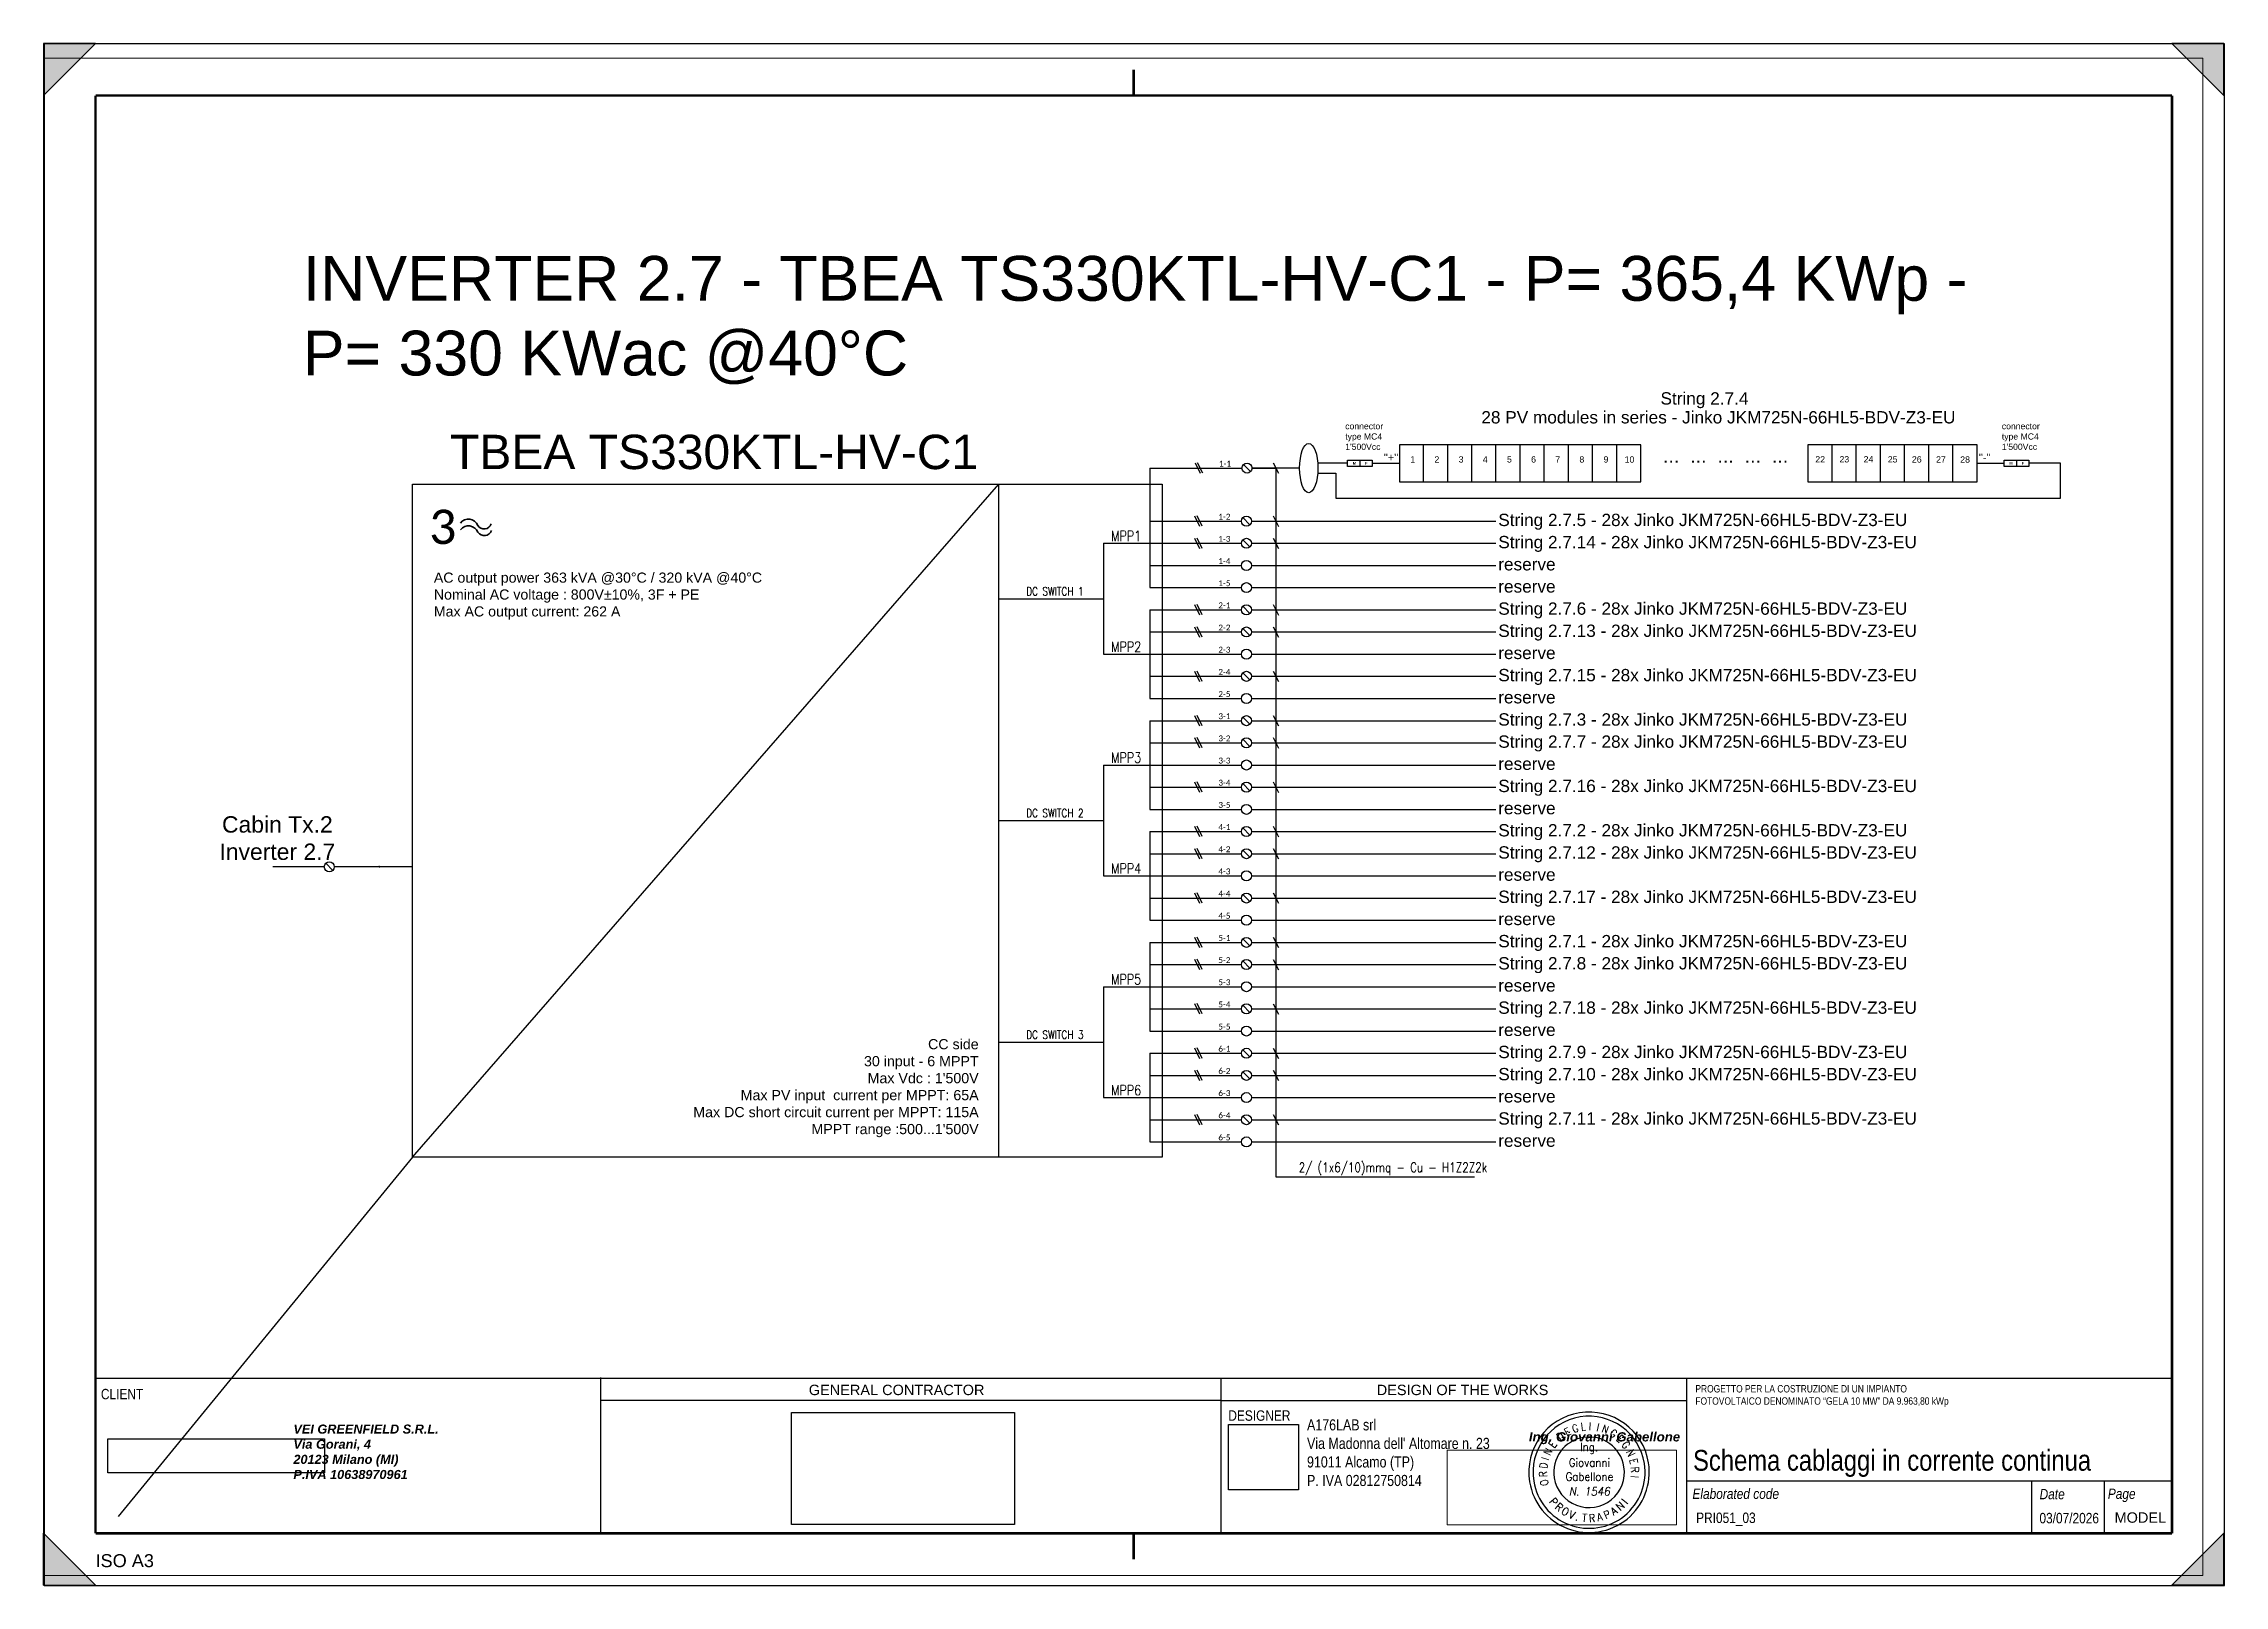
# Paper-space layout '2.7' of a CAD drawing. Header units: millimetres. Extents: x 2 to 422, y 0 to 297.
# The model-space entities are those that its viewports show. They can reach past a viewport. Long polylines and large blocks are cut down to what shows.
import ezdxf
from ezdxf.enums import TextEntityAlignment as Align

# ---------------------------------------------------------------- set-up
doc = ezdxf.new("R2010")
doc.units = ezdxf.units.MM
doc.header["$XCLIPFRAME"] = 2
doc.linetypes.add('CONTINUA', pattern=[0])
doc.linetypes.add('TRATTEGGIATA', pattern=[19.049999999999997, 12.7, -6.349999999999998])
for name, color, linetype in [('-Testi', 1, 'Continuous'), ('firme', 7, 'Continuous'), ('ISO Formato', 7, 'Continuous'), ('ISO FORMATO A3 SENZA TESTATA', 7, 'Continuous'), ('ISO LINEA DI TAGLIO', 253, 'Continuous'), ('ISO Testo', 7, 'Continuous'), ('testata', 7, 'CONTINUA'), ('TIMBRO', 153, 'Continuous'), ('TRATTEGGIATA', 40, 'TRATTEGGIATA')]:
    doc.layers.add(name, color=color, linetype=linetype)
doc.layers.add('Livello 1', color=7, linetype='Continuous', lineweight=0)
doc.styles.add('ARIAL', font='arial.ttf')
doc.styles.add('Formato ISO', font='arial.ttf')
doc.styles.add('Legend', font='calibri.ttf')
doc.styles.add('ROMANS', font='romans.shx', dxfattribs={"width": 0.8, "height": 0.2})
doc.styles.add('ROMANT', font='romant.shx', dxfattribs={"height": 0.2})
doc.styles.add('SIMPLEX', font='SIMPLEX', dxfattribs={"width": 0.8})
doc.styles.get("Standard").update_dxf_attribs({"font": 'arial.ttf'})
doc.styles.add('VALE', font='swissc.ttf')
picture_1 = doc.add_image_def('image1.jpg', size_in_pixel=(539, 175))
picture_2 = doc.add_image_def('image2.png', size_in_pixel=(565, 89))
picture_3 = doc.add_image_def('image3.png', size_in_pixel=(500, 251))
picture_4 = doc.add_image_def('image4.jpg', size_in_pixel=(1111, 1036))

# ---------------------------------------------------------------- blocks, each defined once
blk = doc.blocks.new('A$C63187F01')
at = {"layer": 'TIMBRO'}
for radius, start, end in [(1.15999999999999, 9.105136027296592, 189.1051360272949), (1.07999999999999, 9.105136027296592, 189.1051360272949), (0.679999999999991, 9.105136027296592, 189.1051360272949), (1.15999999999999, 189.1051360272949, 9.105136027296592), (1.07999999999999, 189.1051360272949, 9.105136027296592), (0.679999999999991, 189.1051360272949, 9.105136027296592)]:
    blk.add_arc((0, 0), radius, start, end, dxfattribs=at)
at = {"layer": 'TIMBRO', "style": 'ROMANT', "width": 0.85}
for s, rotation, p in [('E', 28.17592029116496, (-0.3824660734296117, 0.7140165983191907)), ('G', 17.52598430968996, (-0.2439220152376436, 0.772400188038816)), ('L', 7.090058753132115, (-0.0999777312645449, 0.803806228671547)), ('I', 358.7961288682809, (0.0170180748996245, 0.8098212056538756)), ('I', 348.6434814339645, (0.1594998227646158, 0.7941409236011197)), ('N', 339.280516534409, (0.2865722665468979, 0.7576122596989592)), ('N', 63.48437489733794, (-0.7247982432181193, 0.361617901420729)), ('E', 52.40714180735711, (-0.6418162093914364, 0.4941375854581338)), ('D', 38.61204339177493, (-0.505475523407938, 0.632925347284683)), ('G', 327.7755559631449, (0.4319221628173297, 0.685232256440969)), ('E', 317.1256199816696, (0.5511185261302673, 0.5936062416754027)), ('G', 306.4756840001942, (0.6513284743503789, 0.4815300805769171)), ('N', 294.9707234289304, (0.7342841281877384, 0.341945637626182)), ('R', 92.43304528897123, (-0.8092697948665675, -0.0343860308355062)), ('D', 81.56919470707903, (-0.8012468547890723, 0.1187580636865988)), ('I', 72.84733979689435, (-0.7739731119752964, 0.238884118223126)), ('E', 283.8934903389495, (0.7863024527493963, 0.1944953798943487)), ('R', 273.2435543574741, (0.8087024140580465, 0.0458301810675153)), ('O', 103.0829812704469, (-0.7889750302312581, -0.1833532156019828)), ('I', 264.307886566424, (0.8060060775601128, -0.0803380540972825))]:
    blk.add_text(s, height=0.15, rotation=rotation, dxfattribs=at).set_placement(p, align=Align.CENTER)
at = {"layer": 'TIMBRO', "style": 'ROMANS', "width": 0.9}
for s, p in [('Ing.', (1.313009079e-07, 0.4085925105044482)), ('Giovanni', (0.0075545987859016, 0.1075051202444968)), ('Gabellone', (0.007554585066373, -0.1638305355915151))]:
    blk.add_text(s, height=0.16, dxfattribs=at).set_placement(p, align=Align.CENTER)
at = {"layer": 'TIMBRO', "style": 'ROMANS', "oblique": 10, "width": 0.9}
blk.add_text('N. 1546', height=0.16, dxfattribs=at).set_placement((0.007554585066373, -0.4484680293613508), align=Align.CENTER)
at = {"layer": 'TIMBRO', "style": 'ROMANT', "text_generation_flag": 6, "width": 0.9}
for s, rotation, p in [('P', 129.9701413897099, (-0.73572414304485, -0.6166927803541284)), ('R', 139.5111729515321, (-0.623327763049133, -0.7301112927575844)), ('O', 148.8609498648018, (-0.4964321285984569, -0.8216782470621808)), ('V', 158.2107267780695, (-0.3563462401526749, -0.8914131237137182)), ('T', 174.3802347924072, (-0.0940091668817331, -0.9553859306804637)), ('R', 183.7300117056766, (0.0624528102228794, -0.9579664119870015)), ('A', 193.4622252675087, (0.2234920665997322, -0.933622673335947)), ('P', 203.0032568293325, (0.3751521134961706, -0.8836633361973014)), ('A', 212.5442883911549, (0.5164333161652053, -0.8092568380647691)), ('N', 222.6586311643547, (0.6505237136199185, -0.705987888010924)), ('I', 230.858393287566, (0.7445646931580825, -0.605989618477409)), ('.', 165.069514478294, (-0.2473410615262708, -0.9275895640222842))]:
    blk.add_text(s, height=0.15, rotation=rotation, dxfattribs=at).set_placement(p, align=Align.CENTER)
blk = doc.blocks.new('TESTATA_ORIZ')
for points in [[(-0.0699676079475467, 29.90025059768198), (400.149622289405, 29.90025059768198)], [(97.1902921321962, 30.02336188326467), (97.1902921321962, -0.0177559400219707)], [(216.7129702017337, 29.90025059768198), (216.7129702017337, 0)], [(306.4132899808174, 29.95782913373592), (306.4132899808174, -0.0373489915230039)], [(216.7129702017337, 25.58466010262339), (97.1902921321962, 25.58466010262339)], [(216.7129702017337, 25.58466010262339), (306.4132899808174, 25.58466010262339)], [(306.4132899808174, 10.09393447839386), (399.9946335071397, 10.09393447839386)], [(372.8528758033935, 10.06120158330736), (372.8528758033935, -0.0017945035822322)], [(386.8552724335677, 10.09393447839386), (386.8552724335677, 0)]]:
    blk.add_lwpolyline(points)
blk.add_lwpolyline([(0, 29.90025059768198), (400, 29.90025059768198), (400, 0), (0, 0)], close=True)
at = {"layer": 'firme', "xscale": 10, "yscale": 10, "zscale": 10}
blk.add_blockref('A$C63187F01', (287.6416002064349, 11.75734535063213), dxfattribs=at)
at = {"char_height": 2, "attachment_point": 1, "style": 'VALE'}
for s, width, insert in [('\\pxql;CLIENT', 62.13257653758773, (0.9716305739987092, 27.82619541131167)), ('\\pxql;DESIGNER', 62.13257653758773, (218.152149374866, 23.68897433024338)), ('\\pxql;{\\fSwis721 Cn BT|b0|i1|c0|p34;Elaborated code}', 57.42921800797819, (307.5581105855974, 8.620199347302531)), ('\\pxql;{\\fSwis721 Cn BT|b0|i1|c0|p34;Date}', 57.42921800797819, (374.4343936400085, 8.559032495573973)), ('\\pxql;{\\fSwis721 Cn BT|b0|i1|c0|p34;Page}', 57.42921800797819, (387.5775412735152, 8.620199347302531))]:
    blk.add_mtext_dynamic_manual_height_columns(s, width=width, gutter_width=25, heights=[8.879778938413974], dxfattribs=dict(at, insert=insert))
at = {"attachment_point": 4, "style": 'VALE'}
for s, insert, char_height, width in [('{\\f@Arial Unicode MS|b0|i0|c0|p34;GENERAL CONTRACTOR}', (137.3333100181189, 27.61036141397017), 2, 62.13257653758773), ('{\\f@Arial Unicode MS|b0|i0|c0|p34;DESIGN OF THE WORKS}', (246.743246528662, 27.61036141397017), 2, 62.13257653758773), ('{\\H0.83333x;\\C250;\\c1710618;PROGETTO PER LA COSTRUZIONE DI UN IMPIANTO\\PFOTOVOLTAICO DENOMINATO “GELA 10 MW” DA 9.963,80 kWp}', (308.1288091407623, 26.45304518701414), 1.7, 96.45484136060873)]:
    blk.add_mtext(s, dxfattribs=dict(at, insert=insert, char_height=char_height, width=width))
at = {"insert": (388.8723227745414, 3.023095414783931), "char_height": 2, "attachment_point": 4}
blk.add_mtext('MODEL', dxfattribs=at)
at = {"style": 'VALE'}
for tag, height, p in [('TITOLO_ELABORATO', 4, (307.6799596854908, 14.06286495316817)), ('EL', 2, (308.2763400574549, 2.988306874538372)), ('DATA1', 2, (374.4038837955039, 2.927140022809808))]:
    blk.add_attdef(tag, text='', height=height, dxfattribs=at).set_placement(p, align=Align.MIDDLE_LEFT)
at = {"layer": 'Livello 1'}
for s, insert, char_height, attachment_point in [('\\pxql;{\\fArial|b1|i1|c0|p34;\\H0.58333x;\\C250;\\c1710618;VEI GREENFIELD S.R.L.\\PVia Gorani, 4\\P20123 Milano (MI)\\PP.IVA 10638970961}', (52.04005891364793, 20.95944437869185), 3, 2), ('{\\fArial|b1|i1|c0|p34;\\H11.83894x;\\W1.02632;Ing. Giovanni Gabellone}', (276.05221707422, 17.16431292448878), 0.15, 7)]:
    blk.add_mtext(s, dxfattribs=dict(at, insert=insert, char_height=char_height, attachment_point=attachment_point))
at = {"layer": 'testata', "linetype": 'CONTINUA', "lineweight": 25, "insert": (258.7298298923781, 15.52275412109771), "char_height": 3, "width": 50.83305338474382, "attachment_point": 5, "style": 'ARIAL'}
blk.add_mtext("\\pxql;{\\H0.71429x;\\W0.8;A176LAB srl\\PVia Madonna dell' Altomare n. 23\\P91011 Alcamo (TP)\\PP. IVA 02812750814}", dxfattribs=at)
image = blk.add_image(picture_3, insert=(134.0290691254413, 1.710914103838149), size_in_units=(42.92731988865225, 21.549514584103427))
image.dxf.flags = 7
image = blk.add_image(picture_2, insert=(2.286596279577508, 11.651344692531), size_in_units=(41.74781706432985, 6.5762048119032945))
image.set_boundary_path([(-0.5, -0.5), (564.5, 88.49999999999999)])
image.dxf.clipping = 0
image = blk.add_image(picture_4, insert=(218.2123042816674, 8.373210778518114), size_in_units=(13.48003219349629, 12.570039021118054))
image.dxf.flags = 7
at = {"color": 7, "lineweight": 0, "true_color": 0xffffff}
image = blk.add_image(picture_1, insert=(260.2868776868563, 1.650954984690542), size_in_units=(44.21120616239327, 14.354287715062734), dxfattribs=at)
image.set_boundary_path([(-0.5, -0.5), (538.4999999999999, 174.5)])
image.dxf.clipping = 0
blk = doc.blocks.new('*U100')
at = {"layer": 'ISO Testo'}
h = blk.add_hatch(color=256, dxfattribs=at)
h.paths.add_polyline_path([(420.0000090385009, 297.0325926260448), (410.000009038501, 297.0325926260448), (420.0000090385009, 287.0325926260448)])
h.paths.add_polyline_path([(420.0000090385009, 10.03259262604479), (410.000009038501, 0.0325926260447886), (420.0000090385009, 0.0325926260447886)])
h.paths.add_polyline_path([(9.0385010481e-06, 10.03259262604479), (9.0385010481e-06, 0.0325926260447886), (10.00000903850104, 0.0325926260447886)])
h.paths.add_polyline_path([(10.00000903850104, 297.0325926260448), (9.0385010481e-06, 297.0325926260448), (9.0385010481e-06, 287.0325926260448)])
at = {"layer": 'ISO Formato', "const_width": 0.5}
for points in [[(210.0000090385011, 287.0325926260448), (10.00000903850104, 287.0325926260448)], [(10.00000903850104, 287.0325926260448), (10.00000903850104, 10.03259262604479)], [(10.00000903850104, 10.03259262604479), (210.0000090385011, 10.03259262604479)]]:
    blk.add_lwpolyline(points, dxfattribs=at)
at = {"layer": 'ISO FORMATO A3 SENZA TESTATA', "const_width": 0.5}
for points in [[(210.0000090385011, 287.0325926260448), (410.000009038501, 287.0325926260448)], [(410.000009038501, 287.0325926260448), (410.000009038501, 10.03259262604479)], [(410.000009038501, 10.03259262604479), (210.0000090385011, 10.03259262604479)]]:
    blk.add_lwpolyline(points, dxfattribs=at)
at = {"layer": 'ISO LINEA DI TAGLIO'}
blk.add_lwpolyline([(0.0974469984366806, -1.8687860575e-06), (420.1012052352025, -1.8687860575e-06), (420.1012052352025, 297.0122579247036), (0.0974469984366806, 297.0122579247036)], close=True, dxfattribs=at)
at = {"layer": 'ISO Testo'}
for p, q in [((9.0385010481e-06, 297.0325926260448), (9.0385010481e-06, 287.0325926260448)), ((10.00000903850104, 297.0325926260448), (9.0385010481e-06, 297.0325926260448)), ((10.00000903850104, 297.0325926260448), (9.0385010481e-06, 287.0325926260448)), ((420.0000090385009, 297.0325926260448), (410.000009038501, 297.0325926260448)), ((420.0000090385009, 287.0325926260448), (410.000009038501, 297.0325926260448)), ((420.0000090385009, 287.0325926260448), (420.0000090385009, 297.0325926260448)), ((9.0385010481e-06, 0.0325926260447886), (9.0385010481e-06, 10.03259262604479)), ((9.0385010481e-06, 10.03259262604479), (10.00000903850104, 0.0325926260447886)), ((410.000009038501, 0.0325926260447886), (420.0000090385009, 10.03259262604479)), ((420.0000090385009, 0.0325926260447886), (420.0000090385009, 10.03259262604479)), ((9.0385010481e-06, 0.0325926260447886), (10.00000903850104, 0.0325926260447886)), ((420.0000090385009, 0.0325926260447886), (410.000009038501, 0.0325926260447886))]:
    blk.add_line(p, q, dxfattribs=at)
at = {"layer": 'ISO Testo', "const_width": 0.5}
for points in [[(210.0000090385011, 287.0325926260448), (210.0000090385011, 292.0325926260448)], [(210.0000090385011, 10.03259262604479), (210.0000090385011, 5.032592626044788)]]:
    blk.add_lwpolyline(points, dxfattribs=at)
at = {"layer": 'ISO Testo', "style": 'Formato ISO'}
blk.add_text('ISO A3', height=2.5, dxfattribs=at).set_placement((10.00000903850104, 3.512349110778814))
blk = doc.blocks.new('P00102')
at = {"color": 1, "linetype": 'ByBlock', "lineweight": 25}
for p, q in [((0.0185414473933605, 3.62500173526314), (-3.581458552606548, -3.574998264736676)), ((1.818541447393428, 3.62500173526314), (-1.78145855260648, -3.574998264736676)), ((3.618541447393609, 3.62500173526314), (0.0185414473934742, -3.574998264736676))]:
    blk.add_line(p, q, dxfattribs=at)
blk = doc.blocks.new('P00')
at = {"color": 1}
for points in [[(-18.69457844420282, 25.69178981461047), (6.820592160970078, -25.33855139573532)], [(19.57817746355653, -25.33855139573532), (-5.93699314161455, 25.69178981461047)]]:
    blk.add_lwpolyline(points, dxfattribs=at)

msp = doc.modelspace()

# ---------------------------------------------------------------- linework, layer by layer
for points in [[(107628.0779532783, 151608.287454484), (107628.0779532783, 151425.9170672172), (108813.8493108743, 151425.9170672172), (108813.8493108743, 151607.7611349596), (107628.0779532783, 151607.7611349596)], [(107746.6550890379, 151425.9170672172), (107746.6550890379, 151607.7611349596)], [(107865.2322247975, 151425.653907455), (107865.2322247975, 151607.4979751974)], [(107983.8093605571, 151425.3907476927), (107983.8093605571, 151607.2348154352)], [(108102.3864963167, 151425.9170672172), (108102.3864963167, 151607.7611349596)], [(108220.9636320763, 151425.653907455), (108220.9636320763, 151607.4979751974)], [(108339.5407678359, 151425.3907476927), (108339.5407678359, 151607.2348154352)], [(108458.1179035955, 151425.9170672172), (108458.1179035955, 151607.7611349596)], [(108576.6950393551, 151425.653907455), (108576.6950393551, 151607.4979751974)], [(108695.2721751147, 151425.3907476927), (108695.2721751147, 151607.2348154352)], [(109633.8493108743, 151608.287454484), (109633.8493108743, 151425.9170672172), (110463.8892611915, 151425.9170672172), (110463.8892611915, 151607.7611349596), (109633.8493108743, 151607.7611349596)], [(109752.4264466339, 151425.9170672172), (109752.4264466339, 151607.7611349596)], [(109871.0035823935, 151425.653907455), (109871.0035823935, 151607.4979751974)], [(109989.5807181531, 151425.3907476927), (109989.5807181531, 151607.2348154352)], [(110108.1578539127, 151425.9170672172), (110108.1578539127, 151607.7611349596)], [(110226.7349896723, 151425.653907455), (110226.7349896723, 151607.4979751974)], [(110226.7349896723, 151425.653907455), (110226.7349896723, 151607.4979751974)], [(110345.3121254319, 151425.3907476927), (110345.3121254319, 151607.2348154352)], [(110345.3121254319, 151425.3907476927), (110345.3121254319, 151607.2348154352)], [(110463.8892611915, 151425.9170672172), (110463.8892611915, 151607.7611349596)], [(106403.2, 151493.8734797899), (106403.2, 150906.7452359462)], [(106897.5280928436, 151476.4876597593), (106862.7564527823, 151511.2592998206)], [(106901.8267769738, 151493.8734797899), (107021.8267769738, 151493.8734797899), (107021.8267769738, 148014.427001942)], [(107009.0691916712, 151519.3886503951), (107034.5843622764, 151468.3583091847)], [(107009.0691916712, 151519.3886503951), (107034.5843622764, 151468.3583091847)], [(107434.5661456699, 151532.449076063), (107434.5661456699, 151501.7554456382)], [(107495.2016813228, 151517.1022608506), (107628.0779532783, 151517.1022608506)], [(110464.3769960049, 151517.1022608506), (110597.2532679604, 151517.1022608506)], [(110657.8888036133, 151532.449076063), (110657.8888036133, 151501.7554456382)], [(102784.3128587903, 148110.8455402219), (105662.5821875186, 151415.218536011)], [(105662.5821875186, 148110.8455402219), (105662.5821875186, 151415.218536011)], [(106894.6253345241, 151215.8771845939), (106859.8536944628, 151250.6488246551)], [(107009.0691916712, 151258.7781752297), (107034.5843622764, 151207.7478340193)], [(106175, 151124.4237483985), (106403.2, 151124.4237483985)], [(106175, 151124.4237483985), (106175, 150580.227467268)], [(106894.6253345241, 151107.0379283678), (106859.8536944628, 151141.809568429)], [(107009.0691916712, 151149.9389190036), (107034.5843622764, 151098.9085777932)], [(105662.5821875186, 150852.3256078332), (106174.9999999999, 150852.3256078332)], [(106403.2, 150797.9059797202), (106403.2, 150362.5489548159)], [(106894.6253345241, 150780.5201596896), (106859.8536944628, 150815.2917997508)], [(107009.0691916712, 150823.4211503254), (107034.5843622764, 150772.390809115)], [(106894.6253345241, 150671.6809034635), (106859.8536944628, 150706.4525435247)], [(107009.0691916712, 150714.5818940993), (107034.5843622764, 150663.5515528889)], [(106175, 150580.227467268), (106403.2, 150580.227467268)], [(106894.6253345241, 150454.0023910113), (106859.8536944628, 150488.7740310725)], [(107009.0691916712, 150496.9033816471), (107034.5843622764, 150445.8730404367)], [(106403.2, 150253.7096985897), (106403.2, 149818.3526736854)], [(106894.6253345241, 150236.3238785591), (106859.8536944628, 150271.0955186203)], [(107009.0691916712, 150279.2248691949), (107034.5843622764, 150228.1945279845)], [(106894.6253345241, 150127.484622333), (106859.8536944628, 150162.2562623943)], [(107009.0691916712, 150170.3856129689), (107034.5843622764, 150119.3552717585)], [(106175, 150036.0311861376), (106403.2, 150036.0311861376)], [(106175, 150036.0311861376), (106175, 149491.8349050071)], [(106894.6253345241, 149909.8061098809), (106859.8536944628, 149944.5777499421)], [(107009.0691916712, 149952.7071005167), (107034.5843622764, 149901.6767593063)], [(105662.5821875186, 149763.9330455724), (106174.9999999999, 149763.9330455724)], [(106403.2, 149709.5134174593), (106403.2, 149274.156392555)], [(106894.6253345241, 149692.1275974287), (106859.8536944628, 149726.8992374899)], [(107009.0691916712, 149735.0285880645), (107034.5843622764, 149683.9982468541)], [(106894.6253345241, 149583.2883412026), (106859.8536944628, 149618.0599812638)], [(107009.0691916712, 149626.1893318384), (107034.5843622764, 149575.158990628)], [(102392.4472640169, 149518.677066225), (102357.6756239557, 149553.4487062863)], [(102784.3128587903, 149536.0628862556), (102399.6487064666, 149536.0628862556)], [(106175, 149491.8349050071), (106403.2, 149491.8349050071)], [(106894.6253345241, 149365.6098287505), (106859.8536944628, 149400.3814688117)], [(107009.0691916712, 149408.5108193863), (107034.5843622764, 149357.4804781759)], [(106403.2, 149165.3171363289), (106403.2, 148729.9601114245)], [(106894.6253345241, 149147.9313162983), (106859.8536944628, 149182.7029563595)], [(107009.0691916712, 149190.8323069341), (107034.5843622764, 149139.8019657237)], [(106894.6253345241, 149039.0920600722), (106859.8536944628, 149073.8637001334)], [(107009.0691916712, 149081.993050708), (107034.5843622764, 149030.9627094976)], [(106175, 148947.6386238767), (106403.2, 148947.6386238767)], [(106175, 148947.6386238767), (106175, 148403.4423427463)], [(106894.6253345241, 148821.4135476201), (106859.8536944628, 148856.1851876812)], [(107009.0691916712, 148864.3145382559), (107034.5843622764, 148813.2841970454)], [(105662.5821875186, 148675.5404833115), (106174.9999999999, 148675.5404833115)], [(106403.2, 148621.1208551985), (106403.2, 148185.7638302941)], [(106894.6253345241, 148603.7350351679), (106859.8536944628, 148638.5066752291)], [(107009.0691916712, 148646.6360258037), (107034.5843622764, 148595.6056845933)], [(106894.6253345241, 148494.8957789418), (106859.8536944628, 148529.667419003)], [(107009.0691916712, 148537.7967695776), (107034.5843622764, 148486.7664283672)], [(106175, 148403.4423427463), (106403.2, 148403.4423427463)], [(106894.6253345241, 148277.2172664896), (106859.8536944628, 148311.9889065508)], [(107009.0691916712, 148320.1182571255), (107034.5843622764, 148269.087915915)], [(107021.8267769738, 148014.427001942), (107996.8267769738, 148014.427001942)]]:
    msp.add_lwpolyline(points)
at = {"color": 40, "linetype": 'Continuous'}
for points in [[(106403.2, 151493.8734797899), (106855.5522728129, 151493.8734797899)], [(106403.2, 151233.2630046245), (106852.6495144935, 151233.2630046245)], [(106901.8295144935, 151233.2630046245), (108102.3120164359, 151233.2630046245)], [(106403.2, 151124.4237483985), (106852.6495144935, 151124.4237483985)], [(106901.8295144935, 151124.4237483985), (108102.3120164359, 151124.4237483985)], [(106403.2, 150797.9059797202), (106852.6495144935, 150797.9059797202)], [(106901.8295144935, 150797.9059797202), (108102.3120164359, 150797.9059797202)], [(106403.2, 150689.0667234941), (106852.6495144935, 150689.0667234941)], [(106901.8295144935, 150689.0667234941), (108102.3120164359, 150689.0667234941)], [(106403.2, 150471.3882110419), (106852.6495144935, 150471.3882110419)], [(106901.8295144935, 150471.3882110419), (108102.3120164359, 150471.3882110419)], [(106403.2, 150253.7096985897), (106852.6495144935, 150253.7096985897)], [(106901.8295144935, 150253.7096985897), (108102.3120164359, 150253.7096985897)], [(106403.2, 150144.8704423636), (106852.6495144935, 150144.8704423636)], [(106901.8295144935, 150144.8704423636), (108102.3120164359, 150144.8704423636)], [(106403.2, 149927.1919299115), (106852.6495144935, 149927.1919299115)], [(106901.8295144935, 149927.1919299115), (108102.3120164359, 149927.1919299115)]]:
    msp.add_lwpolyline(points, dxfattribs=at)
at = {"color": 40}
for points in [[(107138.4675833333, 151493.8734797899), (106904.7322728129, 151493.8734797899)], [(107228.2479051648, 151518.8734797899), (107373.1526714549, 151518.8734797899)], [(107228.2479051648, 151468.8734797899), (107316.6775024454, 151468.8734797899), (107316.6775024454, 151346.793641546), (110873.6488028524, 151346.793641546), (110873.4874366246, 151517.1022608506), (110718.5243392662, 151517.1022608506)]]:
    msp.add_lwpolyline(points, dxfattribs=at)
for points in [[(107373.930610017, 151532.449076063), (107495.2016813228, 151532.449076063), (107495.2016813228, 151501.7554456382), (107373.930610017, 151501.7554456382)], [(110597.2532679604, 151532.449076063), (110718.5243392662, 151532.449076063), (110718.5243392662, 151501.7554456382), (110597.2532679604, 151501.7554456382)], [(102784.3128587903, 151415.218536011), (106464.3612724545, 151415.218536011), (106464.3612724545, 148110.8455402219), (102784.3128587903, 148110.8455402219)]]:
    msp.add_lwpolyline(points, close=True)
at = {"color": 8, "linetype": 'Continuous'}
for points in [[(106403.2, 151015.5844921723), (106852.6495144935, 151015.5844921723)], [(106901.8295144935, 151015.5844921723), (108102.3120164359, 151015.5844921723)], [(106403.2, 150906.7452359462), (106852.6495144935, 150906.7452359462)], [(106901.8295144935, 150906.7452359462), (108102.3120164359, 150906.7452359462)], [(106403.2, 150580.227467268), (106852.6495144935, 150580.227467268)], [(106901.8295144935, 150580.227467268), (108102.3120164359, 150580.227467268)], [(106403.2, 150362.5489548159), (106852.6495144935, 150362.5489548159)], [(106901.8295144935, 150362.5489548159), (108102.3120164359, 150362.5489548159)], [(106403.2, 150036.0311861376), (106852.6495144935, 150036.0311861376)], [(106901.8295144935, 150036.0311861376), (108102.3120164359, 150036.0311861376)], [(106403.2, 149818.3526736854), (106852.6495144935, 149818.3526736854)], [(106901.8295144935, 149818.3526736854), (108102.3120164359, 149818.3526736854)], [(106403.2, 149491.8349050071), (106852.6495144935, 149491.8349050071)], [(106901.8295144935, 149491.8349050071), (108102.3120164359, 149491.8349050071)], [(106403.2, 149274.156392555), (106852.6495144935, 149274.156392555)], [(106901.8295144935, 149274.156392555), (108102.3120164359, 149274.156392555)], [(106403.2, 148947.6386238767), (106852.6495144935, 148947.6386238767)], [(106901.8295144935, 148947.6386238767), (108102.3120164359, 148947.6386238767)], [(106403.2, 148729.9601114245), (106852.6495144935, 148729.9601114245)], [(106901.8295144935, 148729.9601114245), (108102.3120164359, 148729.9601114245)], [(106403.2, 148403.4423427463), (106852.6495144935, 148403.4423427463)], [(106901.8295144935, 148403.4423427463), (108102.3120164359, 148403.4423427463)], [(106403.2, 148185.7638302941), (106852.6495144935, 148185.7638302941)], [(106901.8295144935, 148185.7638302941), (108102.3120164359, 148185.7638302941)]]:
    msp.add_lwpolyline(points, dxfattribs=at)
at = {"color": 4}
msp.add_lwpolyline([(102350.474181506, 149536.0628862556), (102098.32062109, 149536.0628862556)], dxfattribs=at)
at = {"color": 7}
for centre in [(106880.1422728129, 151493.8734797899), (106877.2395144935, 151233.2630046245), (106877.2395144935, 151124.4237483985), (106877.2395144935, 150797.9059797202), (106877.2395144935, 150689.0667234941), (106877.2395144935, 150471.3882110419), (106877.2395144935, 150253.7096985897), (106877.2395144935, 150144.8704423636), (106877.2395144935, 149927.1919299115), (106877.2395144935, 149709.5134174593), (106877.2395144935, 149600.6741612332), (106877.2395144935, 149382.9956487811), (106877.2395144935, 149165.3171363289), (106877.2395144935, 149056.4778801028), (106877.2395144935, 148838.7993676506), (106877.2395144935, 148621.1208551985), (106877.2395144935, 148512.2815989724), (106877.2395144935, 148294.6030865202)]:
    msp.add_circle(centre, 24.59, dxfattribs=at)
at = {"color": 8}
for centre in [(106877.2395144935, 151015.5844921723), (106877.2395144935, 150906.7452359462), (106877.2395144935, 150580.227467268), (106877.2395144935, 150362.5489548159), (106877.2395144935, 150036.0311861376), (106877.2395144935, 149818.3526736854), (106877.2395144935, 149491.8349050071), (106877.2395144935, 149274.156392555), (106877.2395144935, 148947.6386238767), (106877.2395144935, 148729.9601114245), (106877.2395144935, 148403.4423427463), (106877.2395144935, 148185.7638302941)]:
    msp.add_circle(centre, 24.59, dxfattribs=at)
msp.add_circle((102375.0614439863, 149536.0628862556), 24.58726248030871)
at = {"lineweight": 35}
for centre, radius, start, end in [((103057.8963214802, 151192.7123058284), 50.10158679896896, 22.57714482321823, 141.9873610374973), ((103058.6825029869, 151159.8204133665), 50.10158679897022, 22.57714482321823, 141.9873610374973), ((103135.1098090731, 151231.2854924432), 36.4958631825816, 211.9962466631755, 342.6174202888712), ((103135.8959905798, 151198.3935999812), 36.49586318257663, 211.9962466631755, 342.6174202888712)]:
    msp.add_arc(centre, radius, start, end, dxfattribs=at)
msp.add_ellipse((107183.3577442491, 151493.8734797899), major_axis=(0, -121.0803726117519), ratio=0.370746801875944)
at = {"layer": 'Defpoints', "color": 1}
msp.add_line((102784.3128587903, 148110.8455402219), (101338.8479427935, 146346.9891258013), dxfattribs=at)
msp.add_lwpolyline([(100788.0897394525, 153798.1702735313), (112849.5551021475, 153798.1702735313), (112849.5551021475, 146010.7553102739), (100788.0897394525, 146010.7553102739)], close=True, dxfattribs=at)
at = {"layer": 'TRATTEGGIATA', "color": 40, "linetype": 'Continuous', "ltscale": 0.5}
for points in [[(106403.2, 149709.5134174593), (106852.6495144935, 149709.5134174593)], [(106901.8295144935, 149709.5134174593), (108102.3120164359, 149709.5134174593)], [(106403.2, 149600.6741612332), (106852.6495144935, 149600.6741612332)], [(106901.8295144935, 149600.6741612332), (108102.3120164359, 149600.6741612332)], [(106403.2, 149382.9956487811), (106852.6495144935, 149382.9956487811)], [(106901.8295144935, 149382.9956487811), (108102.3120164359, 149382.9956487811)], [(106403.2, 149165.3171363289), (106852.6495144935, 149165.3171363289)], [(106901.8295144935, 149165.3171363289), (108102.3120164359, 149165.3171363289)], [(106403.2, 149056.4778801028), (106852.6495144935, 149056.4778801028)], [(106901.8295144935, 149056.4778801028), (108102.3120164359, 149056.4778801028)], [(106403.2, 148838.7993676506), (106852.6495144935, 148838.7993676506)], [(106901.8295144935, 148838.7993676506), (108102.3120164359, 148838.7993676506)], [(106403.2, 148621.1208551985), (106852.6495144935, 148621.1208551985)], [(106901.8295144935, 148621.1208551985), (108102.3120164359, 148621.1208551985)], [(106403.2, 148512.2815989724), (106852.6495144935, 148512.2815989724)], [(106901.8295144935, 148512.2815989724), (108102.3120164359, 148512.2815989724)], [(106403.2, 148294.6030865202), (106852.6495144935, 148294.6030865202)], [(106901.8295144935, 148294.6030865202), (108102.3120164359, 148294.6030865202)]]:
    msp.add_lwpolyline(points, dxfattribs=at)

# ---------------------------------------------------------------- block references
for name, p in [('P00', (106643.8218410398, 151494.0506807734)), ('P00', (106640.9190827203, 151233.440205608)), ('P00', (106640.9190827203, 151124.6009493819)), ('P00', (106640.9190827203, 150798.0831807037)), ('P00', (106640.9190827203, 150689.2439244776)), ('P00', (106640.9190827203, 150471.5654120255)), ('P00', (106640.9190827203, 150253.8868995732)), ('P00', (106640.9190827203, 150145.0476433472)), ('P00', (106640.9190827203, 149927.369130895)), ('P00', (106640.9190827203, 149709.6906184428)), ('P00', (106640.9190827203, 149600.8513622167)), ('P00102', (102619.8533334396, 149535.8856852721)), ('P00', (106640.9190827203, 149383.1728497646)), ('P00', (106640.9190827203, 149165.4943373124)), ('P00', (106640.9190827203, 149056.6550810863)), ('P00', (106640.9190827203, 148838.9765686341)), ('P00', (106640.9190827203, 148621.298056182)), ('P00', (106640.9190827203, 148512.4587999559)), ('P00', (106640.9190827203, 148294.7802875037))]:
    msp.add_blockref(name, p)

# ---------------------------------------------------------------- texts
at = {"layer": '-Testi', "color": 7, "attachment_point": 5, "style": 'SIMPLEX'}
for s, insert, char_height, width in [('MPP1', (106286.8996779914, 151160.7136184267), 50, 54.43236395770274), ('DC SWITCH 1', (105937.0702974042, 150888.6154778615), 40, 391.7310769769952), ('MPP2', (106286.8996779914, 150616.5173372963), 50, 54.43236395770274), ('MPP3', (106286.8996779914, 150072.3210561659), 50, 54.43236395770274), ('DC SWITCH 2', (105937.0702974042, 149800.2229156006), 40, 391.7310769769952), ('MPP4', (106286.8996779914, 149528.1247750354), 50, 54.43236395770274), ('MPP5', (106286.8996779914, 148983.928493905), 50, 54.43236395770274), ('DC SWITCH 3', (105937.0702974042, 148711.8303533398), 40, 391.7310769769952), ('MPP6', (106286.8996779914, 148439.7322127746), 50, 54.43236395770274), ('2/ (1x6/10)mmq - Cu - H1Z2Z2k', (107596.9589961982, 148053.0471959505), 46.62125793982331, 1811.153034310845)]:
    msp.add_mtext(s, dxfattribs=dict(at, insert=insert, char_height=char_height, width=width))
for s, insert, char_height, width, attachment_point in [('INVERTER 2.7 - TBEA TS330KTL-HV-C1 - P= 365,4 KWp - P= 330 KWac @40°C', (102245.1315138779, 152535.1530570566), 220, 8459.92081239587, 1), ("connector type MC4\\P1'500Vcc", (107362.2881078137, 151714.6229730185), 30.34407766993254, 266.3468481861055, 1), ('28 PV modules in series - Jinko JKM725N-66{\\C7;HL5-BD}V-Z3-EU', (108030.6115998648, 151773.3184071607), 60.44320266841616, 2681.977403692902, 1), ("connector type MC4\\P1'500Vcc", (110585.6107657571, 151714.6229730185), 30.34407766993254, 266.3468481861055, 1), ('TBEA TS330KTL-HV-C1', (102967.6453283042, 151657.4297163469), 168.7039978620646, 3487.591366341201, 1), ('\\pxql;{\\fArial|b1|i0|c0|p34;M}', (107399.3888729161, 151524.0951623431), 13.78454144922869, 16.70258049221593, 1), ('\\pxql;{\\fArial|b1|i0|c0|p34;F}', (107460.024408569, 151524.0951623431), 13.78454144922869, 16.70258049221593, 1), ("''+''", (107551.3926225792, 151565.0509238846), 38.08496559255708, 72.40086885169148, 1), ('1 ', (107681.9308649277, 151551.864103422), 30.84489911294951, 30.84489911294951, 1), ('2 ', (107800.5080006873, 151551.864103422), 30.84489911294951, 30.84489911294951, 1), ('3 ', (107919.0851364469, 151551.864103422), 30.84489911294951, 30.84489911294951, 1), ('4 ', (108037.6622722065, 151551.3377838975), 30.84489911294951, 30.84489911294951, 1), ('5 ', (108156.2394079661, 151551.864103422), 30.84489911294951, 30.84489911294951, 1), ('6 ', (108274.8165437257, 151551.864103422), 30.84489911294951, 30.84489911294951, 1), ('7 ', (108393.3936794853, 151551.3377838975), 30.84489911294951, 30.84489911294951, 1), ('8 ', (108511.9708152449, 151551.864103422), 30.84489911294951, 30.84489911294951, 1), ('9 ', (108630.5479510045, 151551.6009436597), 30.84489911294951, 30.84489911294951, 1), ('10 ', (108733.9448937363, 151551.3377838975), 30.84489911294951, 30.84489911294951, 1), ('...  ...  ...  ...  ... ', (108922.230293716, 151588.9027629267), 68.89403447450137, 747.0275359160767, 1), ('22 ', (109669.8968865049, 151552.1272631841), 30.84489911294951, 30.84489911294951, 1), ('23 ', (109788.4740222645, 151552.3904229464), 30.84489911294951, 30.84489911294951, 1), ('24 ', (109907.0511580241, 151552.3904229464), 30.84489911294951, 30.84489911294951, 1), ('25 ', (110025.6282937837, 151552.1272631841), 30.84489911294951, 30.84489911294951, 1), ('26 ', (110144.2054295433, 151551.8641034219), 30.84489911294951, 30.84489911294951, 1), ('27', (110262.7825653029, 151551.6009436597), 30.84489911294951, 30.84489911294951, 1), ('28 ', (110381.3597010625, 151551.3377838974), 30.84489911294951, 30.84489911294951, 1), ("''-''", (110472.685647004, 151565.0509238846), 38.08496559255708, 72.40086885169148, 1), ('\\pxql;{\\fArial|b1|i0|c0|p34;M}', (110622.7115308595, 151524.0951623431), 13.78454144922869, 16.70258049221593, 1), ('\\pxql;{\\fArial|b1|i0|c0|p34;F}', (110683.3470665124, 151524.0951623431), 13.78454144922869, 16.70258049221593, 1), ('AC output power 363 kVA @30°C / 320 kVA @40°C\\PNominal AC voltage : 800V±10%, 3F + PE \\PMax AC output current: 262 A', (102888.3825215371, 150980.9008978308), 49.77164695424683, 2205.221836437966, 1), ('\\pxqc;Cabin Tx.2\\PInverter 2.7', (101664.8038422391, 149784.6398248461), 80.47639183567892, 910.8416278132873, 1), ("CC side\\P30 input - 6 MPPT \\PMax Vdc : 1'500V\\PMax PV input  current per MPPT: 65A\\PMax DC short circuit current per MPPT: 115A \\PMPPT range :500...1'500V ", (105562.8611660868, 148690.4498051026), 50, 1795.435926720968, 3)]:
    msp.add_mtext(s, dxfattribs=dict(insert=insert, char_height=char_height, width=width, attachment_point=attachment_point))
at = {"color": 7, "char_height": 60.44, "width": 4500, "attachment_point": 1}
for s, insert in [('String 2.7.4', (108909.996227155, 151866.1161693193)), ('String 2.7.5 - 28x Jinko JKM725N-66HL5-BDV-Z3-EU', (108113.5933874014, 151269.5528746528)), ('String 2.7.14 - 28x Jinko JKM725N-66HL5-BDV-Z3-EU', (108113.5933874014, 151160.7136184267)), ('String 2.7.6 - 28x Jinko JKM725N-66HL5-BDV-Z3-EU', (108113.5933874014, 150834.1958497485)), ('String 2.7.13 - 28x Jinko JKM725N-66HL5-BDV-Z3-EU', (108113.5933874014, 150725.3565935224)), ('String 2.7.15 - 28x Jinko JKM725N-66HL5-BDV-Z3-EU', (108113.5933874014, 150507.6780810702)), ('String 2.7.3 - 28x Jinko JKM725N-66HL5-BDV-Z3-EU', (108113.5933874014, 150289.999568618)), ('String 2.7.7 - 28x Jinko JKM725N-66HL5-BDV-Z3-EU', (108113.5933874014, 150181.1603123919)), ('String 2.7.16 - 28x Jinko JKM725N-66HL5-BDV-Z3-EU', (108113.5933874014, 149963.4817999398)), ('String 2.7.2 - 28x Jinko JKM725N-66HL5-BDV-Z3-EU', (108113.5933874014, 149745.8032874876)), ('String 2.7.12 - 28x Jinko JKM725N-66HL5-BDV-Z3-EU', (108113.5933874014, 149636.9640312615)), ('String 2.7.17 - 28x Jinko JKM725N-66HL5-BDV-Z3-EU', (108113.5933874014, 149419.2855188094)), ('String 2.7.1 - 28x Jinko JKM725N-66HL5-BDV-Z3-EU', (108113.5933874014, 149201.6070063572)), ('String 2.7.8 - 28x Jinko JKM725N-66HL5-BDV-Z3-EU', (108113.5933874014, 149092.7677501311)), ('String 2.7.18 - 28x Jinko JKM725N-66HL5-BDV-Z3-EU', (108113.5933874014, 148875.0892376789)), ('String 2.7.9 - 28x Jinko JKM725N-66HL5-BDV-Z3-EU', (108113.5933874014, 148657.4107252268)), ('String 2.7.10 - 28x Jinko JKM725N-66HL5-BDV-Z3-EU', (108113.5933874014, 148548.5714690007)), ('String 2.7.11 - 28x Jinko JKM725N-66HL5-BDV-Z3-EU', (108113.5933874014, 148330.8929565485))]:
    msp.add_mtext(s, dxfattribs=dict(at, insert=insert))
at = {"color": 7, "char_height": 28.90783764322853, "width": 87.83675759439129, "attachment_point": 1, "style": 'Legend'}
for s, insert in [('1-1', (106742.4165124734, 151530.1633498182)), ('1-2', (106739.5137541539, 151269.5528746528)), ('1-3', (106739.5137541539, 151160.7136184267)), ('2-1', (106739.5137541539, 150834.1958497485)), ('2-2', (106739.5137541539, 150725.3565935224)), ('2-4', (106739.5137541539, 150507.6780810702)), ('3-1', (106739.5137541539, 150289.999568618)), ('3-2', (106739.5137541539, 150181.1603123919)), ('3-4', (106739.5137541539, 149963.4817999398)), ('4-1', (106739.5137541539, 149745.8032874876)), ('4-2', (106739.5137541539, 149636.9640312615)), ('4-4', (106739.5137541539, 149419.2855188094)), ('5-1', (106739.5137541539, 149201.6070063572)), ('5-2', (106739.5137541539, 149092.7677501311)), ('5-4', (106739.5137541539, 148875.0892376789)), ('6-1', (106739.5137541539, 148657.4107252268)), ('6-2', (106739.5137541539, 148548.5714690007)), ('6-4', (106739.5137541539, 148330.8929565485))]:
    msp.add_mtext(s, dxfattribs=dict(at, insert=insert))
at = {"insert": (102865.6454647539, 151289.5710127197), "char_height": 168.7039978620646, "width": 2757.720579083849, "attachment_point": 1, "style": 'Legend'}
msp.add_mtext('3', dxfattribs=at)
at = {"color": 8, "char_height": 28.90783764322853, "width": 87.83675759439129, "attachment_point": 1, "style": 'Legend'}
for s, insert in [('1-4', (106739.5137541539, 151051.8743622006)), ('1-5', (106739.5137541539, 150943.0351059745)), ('2-3', (106739.5137541539, 150616.5173372963)), ('2-5', (106739.5137541539, 150398.8388248441)), ('3-3', (106739.5137541539, 150072.3210561659)), ('3-5', (106739.5137541539, 149854.6425437137)), ('4-3', (106739.5137541539, 149528.1247750354)), ('4-5', (106739.5137541539, 149310.4462625833)), ('5-3', (106739.5137541539, 148983.928493905)), ('5-5', (106739.5137541539, 148766.2499814528)), ('6-3', (106739.5137541539, 148439.7322127746)), ('6-5', (106739.5137541539, 148222.0537003224))]:
    msp.add_mtext(s, dxfattribs=dict(at, insert=insert))
at = {"color": 8, "char_height": 60.44, "width": 4500, "attachment_point": 1}
for insert in [(108113.5933874014, 151051.8743622006), (108113.5933874014, 150943.0351059745), (108113.5933874014, 150616.5173372963), (108113.5933874014, 150398.8388248441), (108113.5933874014, 150072.3210561659), (108113.5933874014, 149854.6425437137), (108113.5933874014, 149528.1247750354), (108113.5933874014, 149310.4462625833), (108113.5933874014, 148983.928493905), (108113.5933874014, 148766.2499814528), (108113.5933874014, 148439.7322127746), (108113.5933874014, 148222.0537003224)]:
    msp.add_mtext('reserve', dxfattribs=dict(at, insert=insert))

psp = doc.layouts.new('2.7')

# ---------------------------------------------------------------- block references
psp.add_blockref('*U100', (1.77100893766601, 1.8687860575e-06))
psp.add_blockref('TESTATA_ORIZ', (11.8409855841146, 10.03259449483084)).add_auto_attribs({'EL': 'PRI051_03', 'TITOLO_ELABORATO': 'Schema cablaggi in corrente continua', 'DATA1': '03/07/2026'})

# ---------------------------------------------------------------- viewports
at = {"layer": 'Defpoints', "color": 1, "view_target_point": (36430.92668957022, 16095.90744423696)}
psp.add_viewport(center=(209.729821542044, 148.0781262974379), size=(415.9176071317538, 292.3290666519704), view_center_point=(69841.18448696038, 133685.9752927369), view_height=7449.402804916934, dxfattribs=at)

doc.saveas('drawing.dxf')
